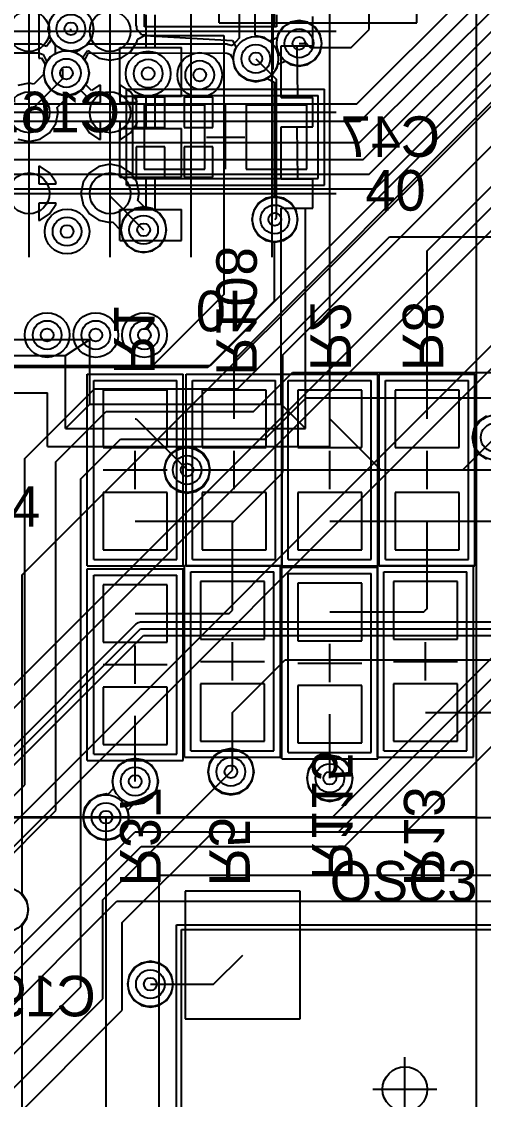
# Model space of a CAD drawing. Extents: x 28 to 300, y 18 to 330.
# Drawn here: x 147.17 to 154.41, y 111.98 to 128.86 of the extents above; entities that cross this region are included whole.
import ezdxf

# ---------------------------------------------------------------- set-up
doc = ezdxf.new("R2010")
doc.units = 0
for name, color, linetype in [('BOTTOMLAYER', 5, 'CONTINUOUS'), ('BOTTOMOVERLAY', 54, 'CONTINUOUS'), ('BOTTOMPASTE', 16, 'CONTINUOUS'), ('BOTTOMSOLDER', 6, 'CONTINUOUS'), ('DRILLDRAWING', 1, 'CONTINUOUS'), ('INTERNALPLANE1', 76, 'CONTINUOUS'), ('INTERNALPLANE6', 136, 'CONTINUOUS'), ('MECHANICAL11', 56, 'CONTINUOUS'), ('MECHANICAL14', 56, 'CONTINUOUS'), ('MECHANICAL15', 56, 'CONTINUOUS'), ('MECHANICAL16', 56, 'CONTINUOUS'), ('MECHANICAL8', 56, 'CONTINUOUS'), ('MIDLAYER1', 16, 'CONTINUOUS'), ('MIDLAYER3', 90, 'CONTINUOUS'), ('MULTILAYER', 9, 'CONTINUOUS'), ('TOPLAYER', 1, 'CONTINUOUS'), ('TOPOVERLAY', 2, 'CONTINUOUS'), ('TOPPASTE', 8, 'CONTINUOUS'), ('TOPSOLDER', 216, 'CONTINUOUS'), ('VIAHOLELAYER', 16, 'CONTINUOUS')]:
    doc.layers.add(name, color=color, linetype=linetype)

msp = doc.modelspace()

# ---------------------------------------------------------------- linework, layer by layer
at = {"layer": 'BOTTOMLAYER'}
for p, q in [((148.961, 130.875), (148.961, 128.805)), ((149.098, 128.805), (149.098, 130.875)), ((152.616, 128.735), (152.616, 129.591)), ((151.168, 128.964), (151.168, 128.778)), ((147.615, 128.886), (147.587, 128.748)), ((148.305, 128.748), (148.278, 128.886)), ((148.961, 128.805), (148.971, 128.78)), ((148.971, 128.78), (148.971, 128.753)), ((149.106, 128.786), (149.098, 128.805)), ((149.125, 128.778), (149.106, 128.786)), ((151.168, 128.778), (149.125, 128.778)), ((147.587, 128.748), (147.615, 128.611)), ((147.615, 128.611), (147.692, 128.495)), ((148.2, 128.495), (148.278, 128.611)), ((148.278, 128.611), (148.305, 128.748)), ((148.971, 128.753), (148.979, 128.733)), ((148.979, 128.733), (148.979, 128.733)), ((148.979, 128.733), (148.979, 128.733)), ((148.979, 128.733), (148.998, 128.714)), ((148.998, 128.714), (149.001, 128.708)), ((149.001, 128.708), (149.007, 128.706)), ((149.007, 128.706), (149.011, 128.702)), ((149.011, 128.702), (149.026, 128.687)), ((149.026, 128.687), (149.028, 128.681)), ((149.028, 128.681), (149.034, 128.678)), ((149.034, 128.678), (149.053, 128.659)), ((149.053, 128.659), (149.053, 128.659)), ((149.053, 128.659), (149.053, 128.659)), ((149.053, 128.659), (149.073, 128.651)), ((149.073, 128.651), (149.1, 128.651)), ((149.1, 128.651), (149.125, 128.641)), ((149.125, 128.641), (150.343, 128.641)), ((150.343, 128.641), (150.343, 124.587)), ((152.334, 128.453), (152.616, 128.735)), ((147.692, 128.495), (147.702, 128.488)), ((147.702, 128.488), (147.702, 128.361)), ((148.084, 128.417), (148.2, 128.495)), ((148.2, 128.495), (148.2, 128.495)), ((148.2, 128.495), (148.2, 128.495)), ((151.519, 128.519), (151.595, 128.519)), ((151.595, 128.519), (151.613, 128.537)), ((151.613, 128.537), (151.696, 128.453)), ((151.696, 128.453), (152.334, 128.453)), ((147.622, 128.308), (147.545, 128.191)), ((147.702, 128.361), (147.622, 128.308)), ((148.014, 128.386), (148.084, 128.417)), ((148.13, 128.308), (148.014, 128.386)), ((148.084, 128.417), (148.084, 128.417)), ((148.208, 128.191), (148.13, 128.308)), ((150.843, 128.278), (151.168, 127.953)), ((147.545, 128.191), (147.517, 128.054)), ((148.235, 128.054), (148.208, 128.191)), ((147.517, 128.054), (147.545, 127.917)), ((148.208, 127.917), (148.235, 128.054)), ((151.168, 127.051), (151.168, 127.953)), ((147.545, 127.917), (147.622, 127.8)), ((147.622, 127.8), (147.739, 127.723)), ((148.014, 127.723), (148.13, 127.8)), ((148.13, 127.8), (148.208, 127.917)), ((147.739, 127.723), (147.876, 127.695)), ((147.876, 127.695), (148.014, 127.723)), ((149.416, 127.678), (148.966, 127.678)), ((148.966, 127.678), (148.966, 127.203)), ((149.416, 127.203), (149.416, 127.678)), ((150.17, 127.678), (149.72, 127.678)), ((149.72, 127.678), (149.72, 127.203)), ((150.17, 127.203), (150.17, 127.678)), ((150.503, 123.566), (154.581, 127.644)), ((150.043, 127.551), (149.093, 127.551)), ((149.093, 127.551), (149.093, 126.551)), ((150.043, 126.551), (150.043, 127.551)), ((151.643, 127.551), (150.693, 127.551)), ((150.693, 127.551), (150.693, 126.551)), ((151.643, 126.551), (151.643, 127.551)), ((151.265, 123.642), (154.922, 127.3)), ((148.966, 127.203), (149.416, 127.203)), ((149.72, 127.203), (150.17, 127.203)), ((151.168, 125.791), (151.168, 127.051)), ((149.416, 126.898), (148.966, 126.898)), ((148.966, 126.898), (148.966, 126.424)), ((149.416, 126.424), (149.416, 126.898)), ((150.17, 126.898), (149.72, 126.898)), ((149.72, 126.898), (149.72, 126.424)), ((150.17, 126.424), (150.17, 126.898)), ((148.966, 126.424), (149.416, 126.424)), ((149.093, 126.551), (150.043, 126.551)), ((149.72, 126.424), (150.17, 126.424)), ((150.693, 126.551), (151.643, 126.551)), ((153.525, 125.268), (154.656, 126.398)), ((148.948, 125.932), (148.832, 125.854)), ((149.085, 125.959), (148.948, 125.932)), ((149.223, 125.932), (149.085, 125.959)), ((149.339, 125.854), (149.223, 125.932)), ((148.754, 125.738), (148.726, 125.6)), ((148.832, 125.854), (148.754, 125.738)), ((149.417, 125.738), (149.339, 125.854)), ((149.444, 125.6), (149.417, 125.738)), ((151.14, 125.763), (151.168, 125.791)), ((148.726, 125.6), (148.754, 125.463)), ((149.417, 125.463), (149.444, 125.6)), ((148.754, 125.463), (148.832, 125.347)), ((149.339, 125.347), (149.417, 125.463)), ((148.832, 125.347), (148.948, 125.269)), ((148.948, 125.269), (149.085, 125.242)), ((149.085, 125.242), (149.223, 125.269)), ((149.223, 125.269), (149.339, 125.347)), ((153.525, 122.639), (153.525, 125.268)), ((150.343, 124.587), (149.2, 123.444)), ((150.503, 122.639), (150.503, 123.566)), ((151.265, 121.801), (151.265, 123.642)), ((149.2, 123.444), (146.208, 123.444)), ((149.453, 123.089), (148.453, 123.089)), ((148.453, 123.089), (148.453, 122.189)), ((149.453, 122.189), (149.453, 123.089)), ((151.003, 123.089), (150.003, 123.089)), ((150.003, 123.089), (150.003, 122.189)), ((151.003, 122.189), (151.003, 123.089)), ((152.501, 123.089), (151.501, 123.089)), ((151.501, 123.089), (151.501, 122.189)), ((152.501, 122.189), (152.501, 123.089)), ((154.025, 123.089), (153.025, 123.089)), ((153.025, 123.089), (153.025, 122.189)), ((154.025, 122.189), (154.025, 123.089)), ((148.953, 122.639), (148.966, 122.639)), ((148.966, 122.639), (149.766, 121.839)), ((152.001, 122.639), (152.801, 121.839)), ((154.084, 121.839), (154.592, 122.347)), ((148.453, 122.189), (149.453, 122.189)), ((150.003, 122.189), (151.003, 122.189)), ((151.501, 122.189), (152.501, 122.189)), ((153.025, 122.189), (154.025, 122.189)), ((150.503, 121.039), (151.265, 121.801)), ((152.801, 121.839), (153.195, 121.839)), ((153.195, 121.839), (154.084, 121.839)), ((153.195, 121.839), (153.909, 121.839)), ((149.453, 121.489), (148.453, 121.489)), ((148.453, 121.489), (148.453, 120.589)), ((149.453, 120.589), (149.453, 121.489)), ((151.003, 121.489), (150.003, 121.489)), ((150.003, 121.489), (150.003, 120.589)), ((151.003, 120.589), (151.003, 121.489)), ((152.501, 121.489), (151.501, 121.489)), ((151.501, 121.489), (151.501, 120.589)), ((152.501, 120.589), (152.501, 121.489)), ((154.025, 121.489), (153.025, 121.489)), ((153.025, 121.489), (153.025, 120.589)), ((154.025, 120.589), (154.025, 121.489)), ((148.953, 121.039), (150.503, 121.039)), ((150.477, 121.013), (150.503, 121.039)), ((150.477, 119.642), (150.477, 121.013)), ((152.001, 121.039), (153.525, 121.039)), ((153.525, 119.667), (153.525, 121.039)), ((153.525, 121.039), (154.935, 121.039)), ((148.453, 120.589), (149.453, 120.589)), ((150.003, 120.589), (151.003, 120.589)), ((151.501, 120.589), (152.501, 120.589)), ((153.025, 120.589), (154.025, 120.589)), ((149.453, 120.041), (148.453, 120.041)), ((148.453, 120.041), (148.453, 119.141)), ((149.453, 119.141), (149.453, 120.041)), ((150.977, 120.092), (149.977, 120.092)), ((149.977, 120.092), (149.977, 119.192)), ((150.977, 119.192), (150.977, 120.092)), ((152.501, 120.066), (151.501, 120.066)), ((151.501, 120.066), (151.501, 119.166)), ((152.501, 119.166), (152.501, 120.066)), ((154, 120.092), (153, 120.092)), ((153, 120.092), (153, 119.192)), ((154, 119.192), (154, 120.092)), ((153.5, 119.642), (153.525, 119.667)), ((148.953, 119.591), (150.426, 119.591)), ((150.426, 119.591), (150.477, 119.642)), ((152.001, 119.616), (153.474, 119.616)), ((153.474, 119.616), (153.5, 119.642)), ((149.977, 119.192), (150.977, 119.192)), ((151.501, 119.166), (152.501, 119.166)), ((153, 119.192), (154, 119.192)), ((148.453, 119.141), (149.453, 119.141)), ((150.477, 118.042), (151.303, 118.867)), ((151.303, 118.867), (156.751, 118.867)), ((150.977, 118.492), (149.977, 118.492)), ((149.977, 118.492), (149.977, 117.592)), ((150.977, 117.592), (150.977, 118.492)), ((154, 118.492), (153, 118.492)), ((153, 118.492), (153, 117.592)), ((154, 117.592), (154, 118.492)), ((149.453, 118.441), (148.453, 118.441)), ((148.453, 118.441), (148.453, 117.541)), ((149.453, 117.541), (149.453, 118.441)), ((152.501, 118.466), (151.501, 118.466)), ((151.501, 118.466), (151.501, 117.566)), ((152.501, 117.566), (152.501, 118.466)), ((148.953, 116.962), (148.953, 117.991)), ((150.477, 117.14), (150.477, 118.042)), ((152.001, 117.013), (152.001, 118.016)), ((153.5, 118.042), (155.075, 118.042)), ((148.453, 117.541), (149.453, 117.541)), ((149.977, 117.592), (150.977, 117.592)), ((151.501, 117.566), (152.501, 117.566)), ((153, 117.592), (154, 117.592)), ((150.452, 117.114), (150.477, 117.14)), ((148.496, 109.786), (148.496, 116.403))]:
    msp.add_line(p, q, dxfattribs=at)
for centre in [(147.946, 128.748), (151.519, 128.519), (150.843, 128.278), (147.876, 128.054), (149.156, 128.046), (149.964, 128.024), (151.14, 125.763), (147.886, 125.573), (149.085, 125.6), (147.574, 123.952), (148.336, 123.952), (149.098, 123.952), (154.592, 122.347), (149.766, 121.839), (150.452, 117.114), (148.953, 116.962), (152.001, 117.013), (148.496, 116.403), (149.191, 113.788)]:
    msp.add_circle(centre, 0.225, dxfattribs=at)
at = {"layer": 'BOTTOMOVERLAY'}
for p, q in [((150.368, 126.551), (150.368, 127.551)), ((148.453, 121.839), (149.453, 121.839)), ((150.003, 121.839), (151.003, 121.839)), ((151.501, 121.839), (152.501, 121.839)), ((153.025, 121.839), (154.025, 121.839)), ((149.977, 118.842), (150.977, 118.842)), ((151.501, 118.816), (152.501, 118.816)), ((153, 118.842), (154, 118.842)), ((148.453, 118.791), (149.453, 118.791))]:
    msp.add_line(p, q, dxfattribs=at)
at = {"layer": 'BOTTOMPASTE'}
for p, q in [((150.043, 127.551), (149.093, 127.551)), ((149.093, 127.551), (149.093, 126.551)), ((150.043, 126.551), (150.043, 127.551)), ((151.643, 127.551), (150.693, 127.551)), ((150.693, 127.551), (150.693, 126.551)), ((151.643, 126.551), (151.643, 127.551)), ((149.093, 126.551), (150.043, 126.551)), ((150.693, 126.551), (151.643, 126.551)), ((149.453, 123.089), (148.453, 123.089)), ((148.453, 123.089), (148.453, 122.189)), ((149.453, 122.189), (149.453, 123.089)), ((151.003, 123.089), (150.003, 123.089)), ((150.003, 123.089), (150.003, 122.189)), ((151.003, 122.189), (151.003, 123.089)), ((152.501, 123.089), (151.501, 123.089)), ((151.501, 123.089), (151.501, 122.189)), ((152.501, 122.189), (152.501, 123.089)), ((154.025, 123.089), (153.025, 123.089)), ((153.025, 123.089), (153.025, 122.189)), ((154.025, 122.189), (154.025, 123.089)), ((148.453, 122.189), (149.453, 122.189)), ((150.003, 122.189), (151.003, 122.189)), ((151.501, 122.189), (152.501, 122.189)), ((153.025, 122.189), (154.025, 122.189)), ((149.453, 121.489), (148.453, 121.489)), ((148.453, 121.489), (148.453, 120.589)), ((149.453, 120.589), (149.453, 121.489)), ((151.003, 121.489), (150.003, 121.489)), ((150.003, 121.489), (150.003, 120.589)), ((151.003, 120.589), (151.003, 121.489)), ((152.501, 121.489), (151.501, 121.489)), ((151.501, 121.489), (151.501, 120.589)), ((152.501, 120.589), (152.501, 121.489)), ((154.025, 121.489), (153.025, 121.489)), ((153.025, 121.489), (153.025, 120.589)), ((154.025, 120.589), (154.025, 121.489)), ((148.453, 120.589), (149.453, 120.589)), ((150.003, 120.589), (151.003, 120.589)), ((151.501, 120.589), (152.501, 120.589)), ((153.025, 120.589), (154.025, 120.589)), ((149.453, 120.041), (148.453, 120.041)), ((148.453, 120.041), (148.453, 119.141)), ((149.453, 119.141), (149.453, 120.041)), ((150.977, 120.092), (149.977, 120.092)), ((149.977, 120.092), (149.977, 119.192)), ((150.977, 119.192), (150.977, 120.092)), ((152.501, 120.066), (151.501, 120.066)), ((151.501, 120.066), (151.501, 119.166)), ((152.501, 119.166), (152.501, 120.066)), ((154, 120.092), (153, 120.092)), ((153, 120.092), (153, 119.192)), ((154, 119.192), (154, 120.092)), ((149.977, 119.192), (150.977, 119.192)), ((151.501, 119.166), (152.501, 119.166)), ((153, 119.192), (154, 119.192)), ((148.453, 119.141), (149.453, 119.141)), ((150.977, 118.492), (149.977, 118.492)), ((149.977, 118.492), (149.977, 117.592)), ((150.977, 117.592), (150.977, 118.492)), ((154, 118.492), (153, 118.492)), ((153, 118.492), (153, 117.592)), ((154, 117.592), (154, 118.492)), ((149.453, 118.441), (148.453, 118.441)), ((148.453, 118.441), (148.453, 117.541)), ((149.453, 117.541), (149.453, 118.441)), ((152.501, 118.466), (151.501, 118.466)), ((151.501, 118.466), (151.501, 117.566)), ((152.501, 117.566), (152.501, 118.466)), ((148.453, 117.541), (149.453, 117.541)), ((149.977, 117.592), (150.977, 117.592)), ((151.501, 117.566), (152.501, 117.566)), ((153, 117.592), (154, 117.592))]:
    msp.add_line(p, q, dxfattribs=at)
at = {"layer": 'BOTTOMSOLDER'}
for p, q in [((150.043, 127.551), (149.093, 127.551)), ((149.093, 127.551), (149.093, 126.551)), ((150.043, 126.551), (150.043, 127.551)), ((151.643, 127.551), (150.693, 127.551)), ((150.693, 127.551), (150.693, 126.551)), ((151.643, 126.551), (151.643, 127.551)), ((149.093, 126.551), (150.043, 126.551)), ((150.693, 126.551), (151.643, 126.551)), ((149.453, 123.089), (148.453, 123.089)), ((148.453, 123.089), (148.453, 122.189)), ((149.453, 122.189), (149.453, 123.089)), ((151.003, 123.089), (150.003, 123.089)), ((150.003, 123.089), (150.003, 122.189)), ((151.003, 122.189), (151.003, 123.089)), ((152.501, 123.089), (151.501, 123.089)), ((151.501, 123.089), (151.501, 122.189)), ((152.501, 122.189), (152.501, 123.089)), ((154.025, 123.089), (153.025, 123.089)), ((153.025, 123.089), (153.025, 122.189)), ((154.025, 122.189), (154.025, 123.089)), ((148.453, 122.189), (149.453, 122.189)), ((150.003, 122.189), (151.003, 122.189)), ((151.501, 122.189), (152.501, 122.189)), ((153.025, 122.189), (154.025, 122.189)), ((149.453, 121.489), (148.453, 121.489)), ((148.453, 121.489), (148.453, 120.589)), ((149.453, 120.589), (149.453, 121.489)), ((151.003, 121.489), (150.003, 121.489)), ((150.003, 121.489), (150.003, 120.589)), ((151.003, 120.589), (151.003, 121.489)), ((152.501, 121.489), (151.501, 121.489)), ((151.501, 121.489), (151.501, 120.589)), ((152.501, 120.589), (152.501, 121.489)), ((154.025, 121.489), (153.025, 121.489)), ((153.025, 121.489), (153.025, 120.589)), ((154.025, 120.589), (154.025, 121.489)), ((148.453, 120.589), (149.453, 120.589)), ((150.003, 120.589), (151.003, 120.589)), ((151.501, 120.589), (152.501, 120.589)), ((153.025, 120.589), (154.025, 120.589)), ((149.453, 120.041), (148.453, 120.041)), ((148.453, 120.041), (148.453, 119.141)), ((149.453, 119.141), (149.453, 120.041)), ((150.977, 120.092), (149.977, 120.092)), ((149.977, 120.092), (149.977, 119.192)), ((150.977, 119.192), (150.977, 120.092)), ((152.501, 120.066), (151.501, 120.066)), ((151.501, 120.066), (151.501, 119.166)), ((152.501, 119.166), (152.501, 120.066)), ((154, 120.092), (153, 120.092)), ((153, 120.092), (153, 119.192)), ((154, 119.192), (154, 120.092)), ((149.977, 119.192), (150.977, 119.192)), ((151.501, 119.166), (152.501, 119.166)), ((153, 119.192), (154, 119.192)), ((148.453, 119.141), (149.453, 119.141)), ((150.977, 118.492), (149.977, 118.492)), ((149.977, 118.492), (149.977, 117.592)), ((150.977, 117.592), (150.977, 118.492)), ((154, 118.492), (153, 118.492)), ((153, 118.492), (153, 117.592)), ((154, 117.592), (154, 118.492)), ((149.453, 118.441), (148.453, 118.441)), ((148.453, 118.441), (148.453, 117.541)), ((149.453, 117.541), (149.453, 118.441)), ((152.501, 118.466), (151.501, 118.466)), ((151.501, 118.466), (151.501, 117.566)), ((152.501, 117.566), (152.501, 118.466)), ((148.453, 117.541), (149.453, 117.541)), ((149.977, 117.592), (150.977, 117.592)), ((151.501, 117.566), (152.501, 117.566)), ((153, 117.592), (154, 117.592))]:
    msp.add_line(p, q, dxfattribs=at)
at = {"layer": 'DRILLDRAWING'}
for centre in [(147.946, 128.748), (151.519, 128.519), (150.843, 128.278), (147.876, 128.054), (149.156, 128.046), (149.964, 128.024), (151.14, 125.763), (147.886, 125.573), (149.085, 125.6), (147.574, 123.952), (148.336, 123.952), (149.098, 123.952), (149.766, 121.839), (150.452, 117.114), (148.953, 116.962), (152.001, 117.013), (148.496, 116.403), (149.191, 113.788)]:
    msp.add_circle(centre, 0.1, dxfattribs=at)
at = {"layer": 'INTERNALPLANE1'}
for p, q in [((148.965, 119.424), (145.388, 115.846)), ((145.431, 115.743), (149.038, 119.35)), ((148.999, 119.446), (148.965, 119.424)), ((149.038, 119.454), (148.999, 119.446)), ((155.109, 119.454), (149.038, 119.454)), ((149.038, 119.454), (149.038, 119.454)), ((149.038, 119.35), (155.152, 119.35)), ((145.504, 115.669), (149.081, 119.247)), ((149.081, 119.247), (155.152, 119.247))]:
    msp.add_line(p, q, dxfattribs=at)
for centre in [(147.946, 128.748), (151.519, 128.519), (150.843, 128.278), (147.876, 128.054), (149.156, 128.046), (149.964, 128.024), (151.14, 125.763), (147.886, 125.573), (149.085, 125.6), (147.574, 123.952), (148.336, 123.952), (149.098, 123.952), (154.592, 122.347), (149.766, 121.839), (150.452, 117.114), (148.496, 116.403), (146.921, 114.955)]:
    msp.add_circle(centre, 0.35, dxfattribs=at)
at = {"layer": 'INTERNALPLANE6'}
for centre in [(149.156, 128.046), (149.964, 128.024), (147.886, 125.573), (147.574, 123.952), (148.336, 123.952), (149.098, 123.952), (154.592, 122.347), (149.766, 121.839), (148.953, 116.962), (150.452, 117.114), (152.001, 117.013), (148.496, 116.403), (149.191, 113.788)]:
    msp.add_circle(centre, 0.35, dxfattribs=at)
at = {"layer": 'MECHANICAL11'}
for p, q in [((154.3, 116.399), (154.3, 185.399)), ((154.3, 116.399), (154.3, 185.399)), ((151.115, 128.11), (151.115, 179.138)), ((100, 116.399), (154.3, 116.399)), ((100.1, 116.399), (154.3, 116.399)), ((154.3, 116.399), (159.3, 116.399)), ((154.3, 111.399), (154.3, 116.399))]:
    msp.add_line(p, q, dxfattribs=at)
at = {"layer": 'MECHANICAL14'}
for p, q in [((152.002, 122.208), (152.002, 178.824)), ((149.125, 128.456), (149.125, 128.964)), ((149.265, 128.456), (149.265, 128.964)), ((151.734, 128.481), (151.734, 128.939)), ((148.711, 127.694), (148.711, 128.456)), ((148.711, 128.456), (149.679, 128.456)), ((149.679, 127.694), (149.679, 128.456)), ((151.24, 127.669), (151.24, 128.481)), ((151.24, 128.481), (151.734, 128.481)), ((151.487, 128.481), (151.494, 127.669)), ((148.711, 127.694), (149.679, 127.694)), ((148.918, 127.701), (151.818, 127.701)), ((148.918, 126.401), (148.918, 127.701)), ((149.125, 127.186), (149.125, 127.694)), ((149.265, 127.186), (149.265, 127.694)), ((151.24, 127.669), (151.734, 127.669)), ((151.734, 127.211), (151.734, 127.669)), ((151.818, 126.401), (151.818, 127.701)), ((148.711, 126.424), (148.711, 127.186)), ((148.711, 127.186), (149.679, 127.186)), ((149.679, 126.424), (149.679, 127.186)), ((151.24, 126.399), (151.24, 127.211)), ((151.24, 127.211), (151.734, 127.211)), ((151.487, 127.211), (151.494, 126.399)), ((148.711, 126.424), (149.679, 126.424)), ((149.125, 125.916), (149.125, 126.424)), ((149.265, 125.916), (149.265, 126.424)), ((148.918, 126.401), (151.818, 126.401)), ((151.24, 126.399), (151.734, 126.399)), ((151.734, 125.941), (151.734, 126.399)), ((148.711, 125.433), (148.711, 125.916)), ((148.711, 125.916), (149.679, 125.916)), ((149.679, 125.433), (149.679, 125.916)), ((151.24, 122.868), (151.24, 125.941)), ((151.24, 125.941), (151.734, 125.941)), ((151.621, 122.487), (151.621, 125.941)), ((148.711, 125.433), (149.679, 125.433)), ((142.528, 123.884), (148.243, 123.884)), ((147.862, 123.63), (148.243, 123.884)), ((148.243, 122.868), (148.243, 123.884)), ((142.909, 123.63), (147.862, 123.63)), ((147.862, 122.487), (147.862, 123.63)), ((148.303, 123.239), (149.603, 123.239)), ((148.303, 120.439), (148.303, 123.239)), ((149.603, 120.439), (149.603, 123.239)), ((149.853, 120.439), (149.853, 123.239)), ((149.853, 123.239), (151.153, 123.239)), ((151.153, 120.439), (151.153, 123.239)), ((151.351, 123.239), (152.651, 123.239)), ((151.351, 120.439), (151.351, 123.239)), ((152.651, 120.439), (152.651, 123.239)), ((152.875, 120.439), (152.875, 123.239)), ((152.875, 123.239), (154.175, 123.239)), ((154.175, 120.439), (154.175, 123.239)), ((143.188, 123.046), (147.582, 123.046)), ((147.582, 122.208), (147.582, 123.046)), ((147.862, 122.487), (148.243, 122.868)), ((148.243, 122.868), (151.24, 122.868)), ((151.24, 122.868), (151.621, 122.487)), ((147.862, 122.487), (151.621, 122.487)), ((147.582, 122.208), (152.002, 122.208)), ((148.303, 120.439), (149.603, 120.439)), ((149.853, 120.439), (151.153, 120.439)), ((151.351, 120.439), (152.651, 120.439)), ((152.875, 120.439), (154.175, 120.439)), ((148.303, 120.191), (149.603, 120.191)), ((148.303, 117.391), (148.303, 120.191)), ((149.603, 117.391), (149.603, 120.191)), ((149.827, 120.242), (151.127, 120.242)), ((149.827, 117.442), (149.827, 120.242)), ((151.127, 117.442), (151.127, 120.242)), ((151.351, 117.416), (151.351, 120.216)), ((151.351, 120.216), (152.651, 120.216)), ((152.651, 117.416), (152.651, 120.216)), ((152.85, 120.242), (154.15, 120.242)), ((152.85, 117.442), (152.85, 120.242)), ((154.15, 117.442), (154.15, 120.242)), ((148.303, 117.391), (149.603, 117.391)), ((149.827, 117.442), (151.127, 117.442)), ((151.351, 117.416), (152.651, 117.416)), ((152.85, 117.442), (154.15, 117.442)), ((149.677, 114.644), (156.677, 114.644)), ((149.677, 109.644), (149.677, 114.644))]:
    msp.add_line(p, q, dxfattribs=at)
at = {"layer": 'MECHANICAL15'}
for p, q in [((148.818, 126.301), (148.818, 127.801)), ((148.818, 127.801), (151.918, 127.801)), ((151.918, 126.301), (151.918, 127.801)), ((150.368, 126.751), (150.368, 127.351)), ((150.068, 127.051), (150.668, 127.051)), ((148.818, 126.301), (151.918, 126.301)), ((148.203, 120.339), (148.203, 123.339)), ((148.203, 123.339), (149.703, 123.339)), ((149.703, 120.339), (149.703, 123.339)), ((149.753, 123.339), (151.253, 123.339)), ((149.753, 120.339), (149.753, 123.339)), ((151.251, 120.339), (151.251, 123.339)), ((151.251, 123.339), (152.751, 123.339)), ((151.253, 120.339), (151.253, 123.339)), ((152.751, 120.339), (152.751, 123.339)), ((152.775, 123.339), (154.275, 123.339)), ((152.775, 120.339), (152.775, 123.339)), ((154.275, 120.339), (154.275, 123.339)), ((148.953, 121.539), (148.953, 122.139)), ((150.503, 121.539), (150.503, 122.139)), ((152.001, 121.539), (152.001, 122.139)), ((153.525, 121.539), (153.525, 122.139)), ((148.653, 121.839), (149.253, 121.839)), ((150.203, 121.839), (150.803, 121.839)), ((151.701, 121.839), (152.301, 121.839)), ((153.225, 121.839), (153.825, 121.839)), ((148.203, 120.339), (149.703, 120.339)), ((149.727, 117.342), (149.727, 120.342)), ((149.727, 120.342), (151.227, 120.342)), ((149.753, 120.339), (151.253, 120.339)), ((151.227, 117.342), (151.227, 120.342)), ((151.251, 120.339), (152.751, 120.339)), ((152.75, 117.342), (152.75, 120.342)), ((152.75, 120.342), (154.25, 120.342)), ((152.775, 120.339), (154.275, 120.339)), ((154.25, 117.342), (154.25, 120.342)), ((148.203, 117.291), (148.203, 120.291)), ((148.203, 120.291), (149.703, 120.291)), ((149.703, 117.291), (149.703, 120.291)), ((151.251, 120.316), (152.751, 120.316)), ((151.251, 117.316), (151.251, 120.316)), ((152.751, 117.316), (152.751, 120.316)), ((148.953, 118.491), (148.953, 119.091)), ((150.477, 118.542), (150.477, 119.142)), ((152.001, 118.516), (152.001, 119.116)), ((153.5, 118.542), (153.5, 119.142)), ((150.177, 118.842), (150.777, 118.842)), ((151.701, 118.816), (152.301, 118.816)), ((153.2, 118.842), (153.8, 118.842)), ((148.653, 118.791), (149.253, 118.791)), ((149.727, 117.342), (151.227, 117.342)), ((151.251, 117.316), (152.751, 117.316)), ((152.75, 117.342), (154.25, 117.342)), ((148.203, 117.291), (149.703, 117.291)), ((149.327, 115.494), (157.027, 115.494)), ((149.327, 108.794), (149.327, 115.494)), ((153.177, 111.644), (153.177, 112.644)), ((152.677, 112.144), (153.677, 112.144))]:
    msp.add_line(p, q, dxfattribs=at)
msp.add_circle((153.177, 112.144), 0.35, dxfattribs=at)
at = {"layer": 'MECHANICAL16'}
for p, q in [((150.266, 128.841), (150.266, 130.341)), ((153.366, 128.841), (153.366, 130.341)), ((150.266, 128.841), (153.366, 128.841)), ((149.602, 114.719), (156.752, 114.719)), ((149.602, 109.569), (149.602, 114.719))]:
    msp.add_line(p, q, dxfattribs=at)
at = {"layer": 'MECHANICAL8'}
for p, q in [((147.29, 128.71), (147.29, 129.71)), ((148.56, 128.71), (148.56, 129.71)), ((149.83, 128.71), (149.83, 129.71)), ((151.1, 128.71), (151.1, 129.71)), ((146.29, 128.71), (147.29, 128.71)), ((147.29, 127.71), (147.29, 128.71)), ((147.29, 128.71), (148.29, 128.71)), ((147.56, 128.71), (148.56, 128.71)), ((148.56, 127.71), (148.56, 128.71)), ((148.56, 128.71), (149.56, 128.71)), ((148.83, 128.71), (149.83, 128.71)), ((149.83, 127.71), (149.83, 128.71)), ((149.83, 128.71), (150.83, 128.71)), ((150.1, 128.71), (151.1, 128.71)), ((151.1, 127.71), (151.1, 128.71)), ((151.1, 128.71), (152.1, 128.71)), ((147.29, 127.44), (147.29, 128.44)), ((148.56, 127.44), (148.56, 128.44)), ((149.83, 127.44), (149.83, 128.44)), ((151.1, 127.44), (151.1, 128.44)), ((146.29, 127.44), (147.29, 127.44)), ((147.29, 126.44), (147.29, 127.44)), ((147.29, 127.44), (148.29, 127.44)), ((147.56, 127.44), (148.56, 127.44)), ((148.56, 126.44), (148.56, 127.44)), ((148.56, 127.44), (149.56, 127.44)), ((148.83, 127.44), (149.83, 127.44)), ((149.83, 126.44), (149.83, 127.44)), ((149.83, 127.44), (150.83, 127.44)), ((150.1, 127.44), (151.1, 127.44)), ((151.1, 126.44), (151.1, 127.44)), ((151.1, 127.44), (152.1, 127.44)), ((147.29, 126.17), (147.29, 127.17)), ((148.56, 126.17), (148.56, 127.17)), ((149.83, 126.17), (149.83, 127.17)), ((151.1, 126.17), (151.1, 127.17)), ((146.29, 126.17), (147.29, 126.17)), ((147.29, 125.17), (147.29, 126.17)), ((147.29, 126.17), (148.29, 126.17)), ((147.56, 126.17), (148.56, 126.17)), ((148.56, 125.17), (148.56, 126.17)), ((148.56, 126.17), (149.56, 126.17)), ((148.83, 126.17), (149.83, 126.17)), ((149.83, 125.17), (149.83, 126.17)), ((149.83, 126.17), (150.83, 126.17)), ((150.1, 126.17), (151.1, 126.17)), ((151.1, 125.17), (151.1, 126.17)), ((151.1, 126.17), (152.1, 126.17))]:
    msp.add_line(p, q, dxfattribs=at)
at = {"layer": 'MIDLAYER1'}
for p, q in [((152.426, 127.572), (156.356, 131.502)), ((152.478, 127.301), (156.45, 131.273)), ((152.466, 126.966), (156.545, 131.044)), ((152.523, 126.699), (156.64, 130.816)), ((152.617, 126.47), (156.734, 130.587)), ((152.712, 126.242), (156.829, 130.359)), ((144.032, 115.451), (157.856, 129.275)), ((144.137, 115.197), (157.962, 129.021)), ((146.495, 127.572), (152.426, 127.572)), ((146.444, 127.301), (152.478, 127.301)), ((145.002, 114.257), (157.974, 127.229)), ((145.108, 114.003), (158.079, 126.975)), ((146.455, 126.966), (152.466, 126.966)), ((146.399, 126.699), (152.523, 126.699)), ((146.304, 126.47), (152.617, 126.47)), ((146.148, 126.242), (152.712, 126.242)), ((152.041, 116.403), (154.985, 119.348)), ((152.135, 116.175), (155.214, 119.253)), ((152.23, 115.946), (155.442, 119.158)), ((148.496, 116.403), (149.944, 116.403)), ((149.313, 116.403), (149.944, 116.403)), ((149.944, 116.403), (152.041, 116.403)), ((145.383, 112.606), (148.952, 116.175)), ((148.952, 116.175), (152.135, 116.175)), ((145.394, 112.293), (149.047, 115.946)), ((149.047, 115.946), (152.23, 115.946)), ((145.491, 111.911), (148.667, 115.087)), ((148.667, 115.087), (155.486, 115.087))]:
    msp.add_line(p, q, dxfattribs=at)
for centre in [(147.946, 128.748), (151.519, 128.519), (150.843, 128.278), (147.876, 128.054), (149.156, 128.046), (149.964, 128.024), (151.14, 125.763), (147.886, 125.573), (149.085, 125.6), (147.574, 123.952), (148.336, 123.952), (149.098, 123.952), (154.592, 122.347), (149.766, 121.839), (150.452, 117.114), (148.953, 116.962), (152.001, 117.013), (148.496, 116.403), (149.191, 113.788)]:
    msp.add_circle(centre, 0.225, dxfattribs=at)
at = {"layer": 'MIDLAYER3'}
for p, q in [((150.833, 128.645), (150.833, 133.447)), ((150.579, 133.193), (150.579, 128.598)), ((147.615, 128.886), (147.587, 128.748)), ((148.305, 128.748), (148.278, 128.886)), ((151.381, 128.85), (151.265, 128.773)), ((151.519, 128.878), (151.381, 128.85)), ((151.656, 128.85), (151.519, 128.878)), ((151.772, 128.773), (151.656, 128.85)), ((147.184, 120.197), (155.659, 128.671)), ((147.587, 128.748), (147.615, 128.611)), ((147.615, 128.611), (147.636, 128.578)), ((148.218, 128.521), (148.278, 128.611)), ((148.278, 128.611), (148.305, 128.748)), ((155.278, 128.621), (150.127, 123.469)), ((150.843, 128.637), (150.833, 128.645)), ((150.98, 128.609), (150.843, 128.637)), ((151.059, 128.556), (150.98, 128.609)), ((151.177, 128.605), (151.059, 128.556)), ((151.187, 128.656), (151.177, 128.605)), ((151.265, 128.773), (151.187, 128.656)), ((151.85, 128.656), (151.772, 128.773)), ((151.878, 128.519), (151.85, 128.656)), ((147.473, 128.507), (145.366, 128.509)), ((147.522, 128.487), (147.473, 128.507)), ((147.473, 128.507), (147.473, 128.507)), ((147.563, 128.47), (147.522, 128.487)), ((147.608, 128.525), (147.563, 128.47)), ((147.636, 128.578), (147.608, 128.525)), ((148.224, 128.506), (148.218, 128.521)), ((150.389, 128.504), (148.224, 128.506)), ((150.407, 128.497), (150.389, 128.504)), ((150.408, 128.497), (150.407, 128.497)), ((150.41, 128.496), (150.408, 128.497)), ((150.414, 128.497), (150.41, 128.496)), ((150.421, 128.497), (150.414, 128.497)), ((150.433, 128.49), (150.421, 128.497)), ((150.454, 128.488), (150.433, 128.49)), ((150.458, 128.486), (150.454, 128.488)), ((150.461, 128.486), (150.458, 128.486)), ((150.467, 128.483), (150.461, 128.486)), ((150.489, 128.495), (150.467, 128.483)), ((150.579, 128.598), (150.489, 128.495)), ((151.85, 128.382), (151.878, 128.519)), ((145.392, 128.372), (147.446, 128.37)), ((147.446, 128.37), (147.469, 128.36)), ((147.469, 128.36), (147.469, 128.36)), ((147.469, 128.36), (147.469, 128.36)), ((147.469, 128.36), (147.51, 128.343)), ((147.51, 128.343), (147.511, 128.343)), ((147.511, 128.343), (147.571, 128.231)), ((148.164, 128.257), (148.224, 128.369)), ((148.224, 128.369), (150.389, 128.367)), ((150.389, 128.367), (150.393, 128.365)), ((150.393, 128.365), (150.393, 128.365)), ((150.393, 128.365), (150.4, 128.361)), ((150.4, 128.361), (150.411, 128.358)), ((150.411, 128.358), (150.42, 128.353)), ((150.42, 128.353), (150.42, 128.353)), ((150.42, 128.353), (150.427, 128.351)), ((150.427, 128.351), (150.427, 128.351)), ((150.427, 128.351), (150.427, 128.351)), ((150.427, 128.351), (150.427, 128.351)), ((150.427, 128.351), (150.427, 128.351)), ((150.427, 128.351), (150.427, 128.351)), ((150.427, 128.351), (150.427, 128.351)), ((150.427, 128.351), (150.427, 128.351)), ((150.427, 128.351), (150.427, 128.351)), ((150.427, 128.351), (150.439, 128.349)), ((150.439, 128.349), (150.485, 128.281)), ((150.485, 128.281), (150.484, 128.278)), ((150.484, 128.278), (150.511, 128.14)), ((151.772, 128.265), (151.85, 128.382)), ((147.545, 128.191), (147.517, 128.054)), ((147.571, 128.231), (147.545, 128.191)), ((148.208, 128.191), (148.164, 128.257)), ((148.235, 128.054), (148.208, 128.191)), ((150.511, 128.14), (150.589, 128.024)), ((151.097, 128.024), (151.175, 128.14)), ((151.175, 128.14), (151.185, 128.192)), ((151.185, 128.192), (151.302, 128.24)), ((151.302, 128.24), (151.381, 128.187)), ((151.381, 128.187), (151.519, 128.16)), ((151.519, 128.16), (151.656, 128.187)), ((151.656, 128.187), (151.772, 128.265)), ((147.517, 128.054), (147.545, 127.917)), ((148.208, 127.917), (148.235, 128.054)), ((150.589, 128.024), (150.706, 127.946)), ((150.706, 127.946), (150.843, 127.919)), ((150.843, 127.919), (150.98, 127.946)), ((150.98, 127.946), (151.097, 128.024)), ((147.545, 127.917), (147.622, 127.8)), ((147.622, 127.8), (147.739, 127.723)), ((148.014, 127.723), (148.13, 127.8)), ((148.13, 127.8), (148.208, 127.917)), ((147.739, 127.723), (147.876, 127.695)), ((147.876, 127.695), (148.014, 127.723)), ((151.003, 126.095), (150.886, 126.017)), ((151.14, 126.122), (151.003, 126.095)), ((151.278, 126.095), (151.14, 126.122)), ((151.394, 126.017), (151.278, 126.095)), ((148.948, 125.932), (148.832, 125.854)), ((149.085, 125.959), (148.948, 125.932)), ((149.223, 125.932), (149.085, 125.959)), ((149.339, 125.854), (149.223, 125.932)), ((150.886, 126.017), (150.809, 125.9)), ((151.472, 125.9), (151.394, 126.017)), ((148.754, 125.738), (148.726, 125.6)), ((148.832, 125.854), (148.754, 125.738)), ((149.417, 125.738), (149.339, 125.854)), ((149.444, 125.6), (149.417, 125.738)), ((150.809, 125.9), (150.781, 125.763)), ((150.781, 125.763), (150.809, 125.626)), ((151.499, 125.763), (151.472, 125.9)), ((151.472, 125.626), (151.499, 125.763)), ((148.726, 125.6), (148.754, 125.463)), ((149.417, 125.463), (149.444, 125.6)), ((150.809, 125.626), (150.886, 125.509)), ((151.394, 125.509), (151.472, 125.626)), ((148.754, 125.463), (148.832, 125.347)), ((149.339, 125.347), (149.417, 125.463)), ((150.886, 125.509), (151.003, 125.431)), ((151.003, 125.431), (151.14, 125.404)), ((151.14, 125.404), (151.278, 125.431)), ((151.278, 125.431), (151.394, 125.509)), ((148.832, 125.347), (148.948, 125.269)), ((148.948, 125.269), (149.085, 125.242)), ((149.085, 125.242), (149.223, 125.269)), ((149.223, 125.269), (149.339, 125.347)), ((150.127, 123.469), (146.788, 123.469)), ((154.336, 122.603), (154.257, 122.485)), ((154.453, 122.682), (154.336, 122.603)), ((154.257, 122.485), (154.229, 122.347)), ((149.766, 122.201), (149.627, 122.174)), ((149.905, 122.174), (149.766, 122.201)), ((154.229, 122.347), (154.257, 122.208)), ((154.257, 122.208), (154.336, 122.09)), ((149.51, 122.095), (149.431, 121.977)), ((149.627, 122.174), (149.51, 122.095)), ((150.022, 122.095), (149.905, 122.174)), ((150.101, 121.977), (150.022, 122.095)), ((154.336, 122.09), (154.453, 122.012)), ((149.431, 121.977), (149.403, 121.839)), ((150.129, 121.839), (150.101, 121.977)), ((149.403, 121.839), (149.431, 121.7)), ((149.431, 121.7), (149.51, 121.582)), ((150.022, 121.582), (150.101, 121.7)), ((150.101, 121.7), (150.129, 121.839)), ((149.51, 121.582), (149.627, 121.504)), ((149.905, 121.504), (150.022, 121.582)), ((149.627, 121.504), (149.766, 121.476)), ((149.766, 121.476), (149.905, 121.504)), ((147.184, 115.202), (147.184, 120.197)), ((150.452, 117.477), (150.313, 117.449)), ((150.591, 117.449), (150.452, 117.477)), ((148.953, 117.324), (148.814, 117.297)), ((149.092, 117.297), (148.953, 117.324)), ((150.195, 117.371), (150.117, 117.253)), ((150.313, 117.449), (150.195, 117.371)), ((150.708, 117.371), (150.591, 117.449)), ((150.787, 117.253), (150.708, 117.371)), ((151.862, 117.348), (151.745, 117.269)), ((152.001, 117.375), (151.862, 117.348)), ((152.14, 117.348), (152.001, 117.375)), ((152.258, 117.269), (152.14, 117.348)), ((148.697, 117.218), (148.618, 117.101)), ((148.814, 117.297), (148.697, 117.218)), ((149.21, 117.218), (149.092, 117.297)), ((149.288, 117.101), (149.21, 117.218)), ((150.117, 117.253), (150.089, 117.114)), ((150.814, 117.114), (150.787, 117.253)), ((151.666, 117.151), (151.639, 117.013)), ((151.745, 117.269), (151.666, 117.151)), ((152.336, 117.151), (152.258, 117.269)), ((152.364, 117.013), (152.336, 117.151)), ((148.618, 117.101), (148.591, 116.962)), ((148.591, 116.962), (148.613, 116.85)), ((149.316, 116.962), (149.288, 117.101)), ((149.288, 116.823), (149.316, 116.962)), ((150.089, 117.114), (150.117, 116.976)), ((150.117, 116.976), (150.195, 116.858)), ((150.708, 116.858), (150.787, 116.976)), ((150.787, 116.976), (150.814, 117.114)), ((151.639, 117.013), (151.666, 116.874)), ((152.336, 116.874), (152.364, 117.013)), ((148.613, 116.85), (148.523, 116.76)), ((149.21, 116.706), (149.288, 116.823)), ((150.195, 116.858), (150.313, 116.779)), ((150.591, 116.779), (150.708, 116.858)), ((151.666, 116.874), (151.745, 116.756)), ((152.258, 116.756), (152.336, 116.874)), ((148.24, 116.659), (148.161, 116.542)), ((148.357, 116.738), (148.24, 116.659)), ((148.496, 116.766), (148.357, 116.738)), ((148.523, 116.76), (148.496, 116.766)), ((148.953, 116.599), (149.092, 116.627)), ((149.092, 116.627), (149.21, 116.706)), ((150.313, 116.779), (150.452, 116.752)), ((150.452, 116.752), (150.591, 116.779)), ((151.745, 116.756), (151.862, 116.678)), ((151.862, 116.678), (152.001, 116.65)), ((152.001, 116.65), (152.14, 116.678)), ((152.14, 116.678), (152.258, 116.756)), ((148.161, 116.542), (148.133, 116.403)), ((148.836, 116.515), (148.926, 116.605)), ((148.859, 116.403), (148.836, 116.515)), ((148.926, 116.605), (148.953, 116.599)), ((148.133, 116.403), (148.161, 116.264)), ((148.831, 116.264), (148.859, 116.403)), ((148.161, 116.264), (148.24, 116.147)), ((148.24, 116.147), (148.357, 116.068)), ((148.635, 116.068), (148.752, 116.147)), ((148.752, 116.147), (148.831, 116.264)), ((148.357, 116.068), (148.496, 116.041)), ((148.496, 116.041), (148.635, 116.068)), ((147.256, 115.094), (147.184, 115.202)), ((147.284, 114.955), (147.256, 115.094)), ((147.256, 114.817), (147.284, 114.955)), ((147.184, 114.709), (147.256, 114.817)), ((147.184, 105.99), (147.184, 114.709)), ((149.053, 114.119), (148.937, 114.042)), ((149.191, 114.147), (149.053, 114.119)), ((149.328, 114.119), (149.191, 114.147)), ((149.445, 114.042), (149.328, 114.119)), ((148.859, 113.925), (148.832, 113.788)), ((148.937, 114.042), (148.859, 113.925)), ((149.522, 113.925), (149.445, 114.042)), ((149.55, 113.788), (149.522, 113.925)), ((148.832, 113.788), (148.859, 113.65)), ((149.522, 113.65), (149.55, 113.788)), ((148.859, 113.65), (148.937, 113.534)), ((149.445, 113.534), (149.522, 113.65)), ((148.937, 113.534), (149.053, 113.456)), ((149.053, 113.456), (149.191, 113.429)), ((149.191, 113.429), (149.328, 113.456)), ((149.328, 113.456), (149.445, 113.534))]:
    msp.add_line(p, q, dxfattribs=at)
for centre in [(147.946, 128.748), (151.519, 128.519), (150.843, 128.278), (147.876, 128.054), (149.156, 128.046), (149.964, 128.024), (151.14, 125.763), (147.886, 125.573), (149.085, 125.6), (147.574, 123.952), (148.336, 123.952), (149.098, 123.952), (154.592, 122.347), (149.766, 121.839), (150.452, 117.114), (148.953, 116.962), (152.001, 117.013), (148.496, 116.403), (149.191, 113.788)]:
    msp.add_circle(centre, 0.225, dxfattribs=at)
at = {"layer": 'MULTILAYER'}
for centre in [(147.946, 128.748), (151.519, 128.519), (150.843, 128.278), (147.876, 128.054), (149.156, 128.046), (149.964, 128.024), (151.14, 125.763), (147.886, 125.573), (149.085, 125.6), (147.574, 123.952), (148.336, 123.952), (149.098, 123.952), (154.592, 122.347), (149.766, 121.839), (150.452, 117.114), (148.953, 116.962), (152.001, 117.013), (148.496, 116.403), (149.191, 113.788)]:
    msp.add_circle(centre, 0.225, dxfattribs=at)
at = {"layer": 'TOPLAYER'}
for p, q in [((151.13, 133.096), (151.13, 128.778)), ((149.098, 128.778), (149.098, 130.887)), ((147.442, 129.135), (147.442, 128.71)), ((151.13, 128.778), (149.098, 128.778)), ((147.442, 128.71), (147.442, 128.285)), ((147.946, 128.723), (147.946, 128.748)), ((147.946, 128.723), (147.959, 128.71)), ((147.959, 128.71), (148.56, 128.71)), ((148.991, 128.583), (149.098, 128.641)), ((149.098, 128.641), (150.479, 128.565)), ((148.882, 128.388), (148.981, 128.536)), ((148.981, 128.536), (148.991, 128.583)), ((150.479, 128.565), (150.536, 128.452)), ((150.536, 128.452), (150.511, 128.415)), ((147.442, 128.285), (147.464, 128.289)), ((147.464, 128.289), (147.483, 128.291)), ((147.464, 128.289), (147.464, 128.289)), ((147.464, 128.289), (147.464, 128.289)), ((147.464, 128.289), (147.464, 128.289)), ((147.464, 128.289), (147.464, 128.289)), ((147.464, 128.289), (147.464, 128.289)), ((147.464, 128.289), (147.464, 128.289)), ((147.464, 128.289), (147.464, 128.289)), ((147.483, 128.291), (147.545, 128.191)), ((148.133, 128.303), (148.204, 128.409)), ((148.208, 128.191), (148.133, 128.303)), ((148.204, 128.409), (148.227, 128.404)), ((148.227, 128.404), (148.238, 128.388)), ((148.238, 128.388), (148.386, 128.289)), ((148.386, 128.289), (148.56, 128.254)), ((148.56, 128.254), (148.734, 128.289)), ((148.734, 128.289), (148.882, 128.388)), ((150.511, 128.415), (150.484, 128.278)), ((150.484, 128.278), (150.511, 128.14)), ((147.545, 128.191), (147.517, 128.054)), ((147.819, 128.054), (147.819, 128.113)), ((148.235, 128.054), (148.208, 128.191)), ((150.511, 128.14), (150.589, 128.024)), ((147.29, 127.44), (147.819, 127.969)), ((147.521, 128.037), (147.365, 127.881)), ((147.517, 128.054), (147.521, 128.037)), ((147.819, 127.969), (147.819, 128.054)), ((148.208, 127.917), (148.235, 128.054)), ((150.589, 128.024), (150.706, 127.946)), ((150.706, 127.946), (150.843, 127.919)), ((150.843, 127.919), (150.98, 127.946)), ((150.98, 127.946), (151.018, 127.971)), ((151.018, 127.971), (151.13, 127.911)), ((147.29, 127.896), (147.116, 127.861)), ((147.365, 127.881), (147.29, 127.896)), ((148.014, 127.723), (148.1, 127.78)), ((148.1, 127.78), (148.183, 127.697)), ((148.178, 127.872), (148.208, 127.917)), ((148.185, 127.865), (148.178, 127.872)), ((148.268, 127.782), (148.185, 127.865)), ((148.185, 127.865), (148.185, 127.865)), ((148.386, 127.861), (148.268, 127.782)), ((148.408, 127.865), (148.386, 127.861)), ((148.408, 127.592), (148.408, 127.865)), ((148.734, 127.861), (148.712, 127.865)), ((148.712, 127.865), (148.712, 127.592)), ((148.882, 127.762), (148.734, 127.861)), ((148.981, 127.614), (148.882, 127.762)), ((151.13, 127.911), (151.13, 126.12)), ((147.731, 127.515), (147.92, 127.704)), ((147.92, 127.704), (148.014, 127.723)), ((148.139, 127.614), (148.135, 127.592)), ((148.135, 127.592), (148.408, 127.592)), ((148.19, 127.69), (148.139, 127.614)), ((148.183, 127.697), (148.183, 127.697)), ((148.183, 127.697), (148.19, 127.69)), ((148.712, 127.592), (148.986, 127.592)), ((148.986, 127.592), (148.981, 127.614)), ((147.711, 127.266), (147.746, 127.44)), ((147.746, 127.44), (147.731, 127.515)), ((147.612, 127.118), (147.711, 127.266)), ((148.408, 127.288), (148.135, 127.288)), ((148.135, 127.288), (148.139, 127.266)), ((148.139, 127.266), (148.238, 127.118)), ((148.408, 127.015), (148.408, 127.288)), ((148.986, 127.288), (148.712, 127.288)), ((148.712, 127.288), (148.712, 127.015)), ((148.882, 127.118), (148.981, 127.266)), ((148.981, 127.266), (148.986, 127.288)), ((147.464, 127.019), (147.612, 127.118)), ((148.238, 127.118), (148.386, 127.019)), ((148.734, 127.019), (148.882, 127.118)), ((147.116, 127.019), (147.29, 126.984)), ((147.29, 126.984), (147.464, 127.019)), ((148.386, 127.019), (148.408, 127.015)), ((148.712, 127.015), (148.734, 127.019)), ((147.464, 126.591), (147.442, 126.595)), ((147.442, 126.595), (147.442, 126.322)), ((147.612, 126.492), (147.464, 126.591)), ((148.386, 126.591), (148.238, 126.492)), ((148.56, 126.626), (148.386, 126.591)), ((148.734, 126.591), (148.56, 126.626)), ((148.882, 126.492), (148.734, 126.591)), ((147.711, 126.344), (147.612, 126.492)), ((148.238, 126.492), (148.139, 126.344)), ((148.981, 126.344), (148.882, 126.492)), ((147.442, 126.322), (147.716, 126.322)), ((147.716, 126.322), (147.711, 126.344)), ((148.139, 126.344), (148.104, 126.17)), ((149.016, 126.17), (148.981, 126.344)), ((148.104, 126.17), (148.139, 125.996)), ((148.56, 126.126), (149.085, 125.6)), ((148.994, 126.058), (149.016, 126.17)), ((151.003, 126.095), (150.886, 126.017)), ((151.13, 126.12), (151.003, 126.095)), ((147.716, 126.018), (147.442, 126.018)), ((147.442, 126.018), (147.442, 125.745)), ((147.612, 125.848), (147.711, 125.996)), ((147.711, 125.996), (147.716, 126.018)), ((148.139, 125.996), (148.238, 125.848)), ((149.094, 125.958), (148.994, 126.058)), ((149.223, 125.932), (149.094, 125.958)), ((149.339, 125.854), (149.223, 125.932)), ((150.886, 126.017), (150.809, 125.9)), ((147.442, 125.745), (147.464, 125.749)), ((147.464, 125.749), (147.612, 125.848)), ((148.238, 125.848), (148.386, 125.749)), ((148.386, 125.749), (148.56, 125.714)), ((149.417, 125.738), (149.339, 125.854)), ((149.444, 125.6), (149.417, 125.738)), ((150.809, 125.9), (150.781, 125.763)), ((150.781, 125.763), (150.809, 125.626)), ((148.56, 125.714), (148.598, 125.722)), ((148.598, 125.722), (148.728, 125.591)), ((148.728, 125.591), (148.754, 125.463)), ((149.417, 125.463), (149.444, 125.6)), ((150.809, 125.626), (150.886, 125.509)), ((148.754, 125.463), (148.832, 125.347)), ((149.339, 125.347), (149.417, 125.463)), ((150.553, 123.109), (152.935, 125.49)), ((150.886, 125.509), (151.003, 125.431)), ((151.003, 125.431), (151.13, 125.406)), ((151.13, 125.406), (151.13, 124.485)), ((152.935, 125.49), (155.953, 125.49)), ((148.832, 125.347), (148.948, 125.269)), ((148.948, 125.269), (149.085, 125.242)), ((149.085, 125.242), (149.223, 125.269)), ((149.223, 125.269), (149.339, 125.347)), ((151.13, 124.485), (150.089, 123.444)), ((150.089, 123.444), (146.812, 123.444)), ((150.807, 122.753), (151.417, 123.363)), ((151.417, 123.363), (157.589, 123.363)), ((147.226, 122.017), (148.318, 123.109)), ((148.318, 123.109), (150.553, 123.109)), ((150.983, 122.321), (151.631, 122.969)), ((151.631, 122.969), (158.085, 122.969)), ((147.709, 121.966), (148.496, 122.753)), ((148.496, 122.753), (150.807, 122.753)), ((148.102, 121.699), (148.725, 122.321)), ((148.725, 122.321), (150.983, 122.321)), ((147.226, 116.911), (147.226, 122.017)), ((147.709, 116.505), (147.709, 121.966)), ((148.102, 113.749), (148.102, 121.699)), ((149.766, 121.839), (154.68, 121.839)), ((153.195, 116.175), (155.075, 118.054)), ((148.445, 115.108), (150.452, 117.114)), ((146.21, 115.895), (147.226, 116.911)), ((146.566, 115.362), (147.709, 116.505)), ((148.75, 114.752), (150.172, 116.175)), ((150.172, 116.175), (153.195, 116.175)), ((148.445, 113.558), (148.445, 115.108)), ((151.537, 115.244), (149.737, 115.244)), ((149.737, 115.244), (149.737, 113.244)), ((151.537, 113.244), (151.537, 115.244)), ((148.75, 113.381), (148.75, 114.752)), ((150.181, 113.788), (150.637, 114.244)), ((149.191, 113.788), (150.181, 113.788)), ((146.962, 112.608), (148.102, 113.749)), ((146.845, 111.958), (148.445, 113.558)), ((146.896, 111.526), (148.75, 113.381)), ((149.737, 113.244), (151.537, 113.244))]:
    msp.add_line(p, q, dxfattribs=at)
for centre, radius in [((147.29, 128.71), 0.32), ((147.946, 128.748), 0.225), ((148.56, 128.71), 0.32), ((151.519, 128.519), 0.225), ((150.843, 128.278), 0.225), ((147.876, 128.054), 0.225), ((149.156, 128.046), 0.225), ((149.964, 128.024), 0.225), ((147.29, 127.44), 0.32), ((148.56, 127.44), 0.32), ((147.29, 126.17), 0.32), ((148.56, 126.17), 0.32), ((151.14, 125.763), 0.225), ((147.886, 125.573), 0.225), ((149.085, 125.6), 0.225), ((147.574, 123.952), 0.225), ((148.336, 123.952), 0.225), ((149.098, 123.952), 0.225), ((154.592, 122.347), 0.225), ((149.766, 121.839), 0.225), ((150.452, 117.114), 0.225), ((148.953, 116.962), 0.225), ((152.001, 117.013), 0.225), ((148.496, 116.403), 0.225), ((149.191, 113.788), 0.225)]:
    msp.add_circle(centre, radius, dxfattribs=at)
at = {"layer": 'TOPOVERLAY'}
for p, q in [((154.3, 116.4), (154.3, 185.4)), ((152.002, 122.208), (152.002, 178.824)), ((151.621, 122.487), (151.621, 125.941)), ((151.24, 122.868), (151.24, 125.435)), ((146.778, 123.884), (148.243, 123.884)), ((147.862, 123.63), (148.243, 123.884)), ((148.243, 122.868), (148.243, 123.884)), ((146.78, 123.63), (147.862, 123.63)), ((147.862, 122.487), (147.862, 123.63)), ((146.598, 123.046), (147.582, 123.046)), ((147.582, 122.208), (147.582, 123.046)), ((147.862, 122.487), (148.243, 122.868)), ((148.243, 122.868), (151.24, 122.868)), ((151.24, 122.868), (151.621, 122.487)), ((147.862, 122.487), (151.621, 122.487)), ((147.582, 122.208), (152.002, 122.208)), ((144.729, 116.408), (154.305, 116.408)), ((151.977, 114.644), (154.377, 114.644)), ((149.677, 111.394), (149.677, 112.894))]:
    msp.add_line(p, q, dxfattribs=at)
at = {"layer": 'TOPPASTE'}
for p, q in [((151.537, 115.244), (149.737, 115.244)), ((149.737, 115.244), (149.737, 113.244)), ((151.537, 113.244), (151.537, 115.244)), ((149.737, 113.244), (151.537, 113.244))]:
    msp.add_line(p, q, dxfattribs=at)
for centre in [(147.29, 128.71), (148.56, 128.71), (147.29, 127.44), (148.56, 127.44), (147.29, 126.17), (148.56, 126.17)]:
    msp.add_circle(centre, 0.32, dxfattribs=at)
at = {"layer": 'TOPSOLDER'}
for p, q in [((151.537, 115.244), (149.737, 115.244)), ((149.737, 115.244), (149.737, 113.244)), ((151.537, 113.244), (151.537, 115.244)), ((149.737, 113.244), (151.537, 113.244))]:
    msp.add_line(p, q, dxfattribs=at)
for centre in [(147.29, 128.71), (148.56, 128.71), (147.29, 127.44), (148.56, 127.44), (147.29, 126.17), (148.56, 126.17)]:
    msp.add_circle(centre, 0.32, dxfattribs=at)
at = {"layer": 'VIAHOLELAYER'}
for centre in [(147.946, 128.748), (151.519, 128.519), (150.843, 128.278), (147.876, 128.054), (149.156, 128.046), (149.964, 128.024), (151.14, 125.763), (147.886, 125.573), (149.085, 125.6), (147.574, 123.952), (148.336, 123.952), (149.098, 123.952), (149.766, 121.839), (150.452, 117.114), (148.953, 116.962), (152.001, 117.013), (148.496, 116.403), (149.191, 113.788)]:
    msp.add_circle(centre, 0.1, dxfattribs=at)

# ---------------------------------------------------------------- texts
at = {"layer": 'BOTTOMOVERLAY', "text_generation_flag": 2}
msp.add_text('C161', height=0.635, dxfattribs=at).set_placement((148.717, 127.127))
for s, rotation, p in [('C47', 360, (153.728, 126.741)), ('R108', 270, (150.223, 123.312)), ('R2', 270, (151.696, 123.388)), ('R8', 270, (153.144, 123.388)), ('R1', 270, (148.623, 123.337)), ('R115', 270, (151.722, 115.413)), ('R37', 270, (148.717, 115.316)), ('R13', 270, (153.162, 115.316)), ('R5', 270, (150.114, 115.316)), ('C195', 360, (148.336, 113.284))]:
    msp.add_text(s, height=0.635, rotation=rotation, dxfattribs=at).set_placement(p)
at = {"layer": 'MECHANICAL14'}
msp.add_text('40', height=0.635, rotation=180, dxfattribs=at).set_placement((150.846, 124.646))
at = {"layer": 'TOPOVERLAY'}
for s, p in [('40', (152.558, 125.9)), ('M4', (146.286, 120.95))]:
    msp.add_text(s, height=0.635, dxfattribs=at).set_placement(p)
msp.add_text('OSC3', height=0.635, rotation=360, dxfattribs=at).set_placement((152.001, 115.082))

doc.saveas('drawing.dxf')
